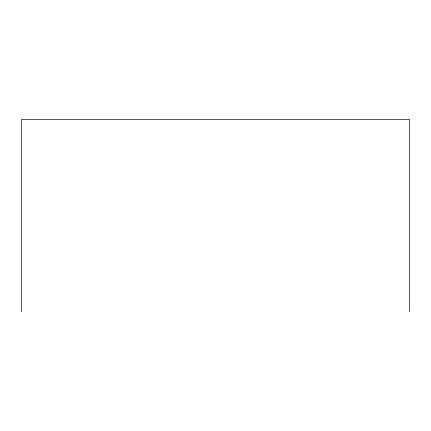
<?xml version="1.0" encoding="UTF-8"?>
<svg xmlns="http://www.w3.org/2000/svg" width="431" height="431" viewBox="0 0 431 431"><rect width="100%" height="100%" fill="white"/><g stroke="black" fill="none" stroke-linecap="round" stroke-linejoin="round"><path stroke-width="0.65" d="M409.45 311.667L409.45 119.333L21.55 119.333L21.55 311.667"/></g></svg>
